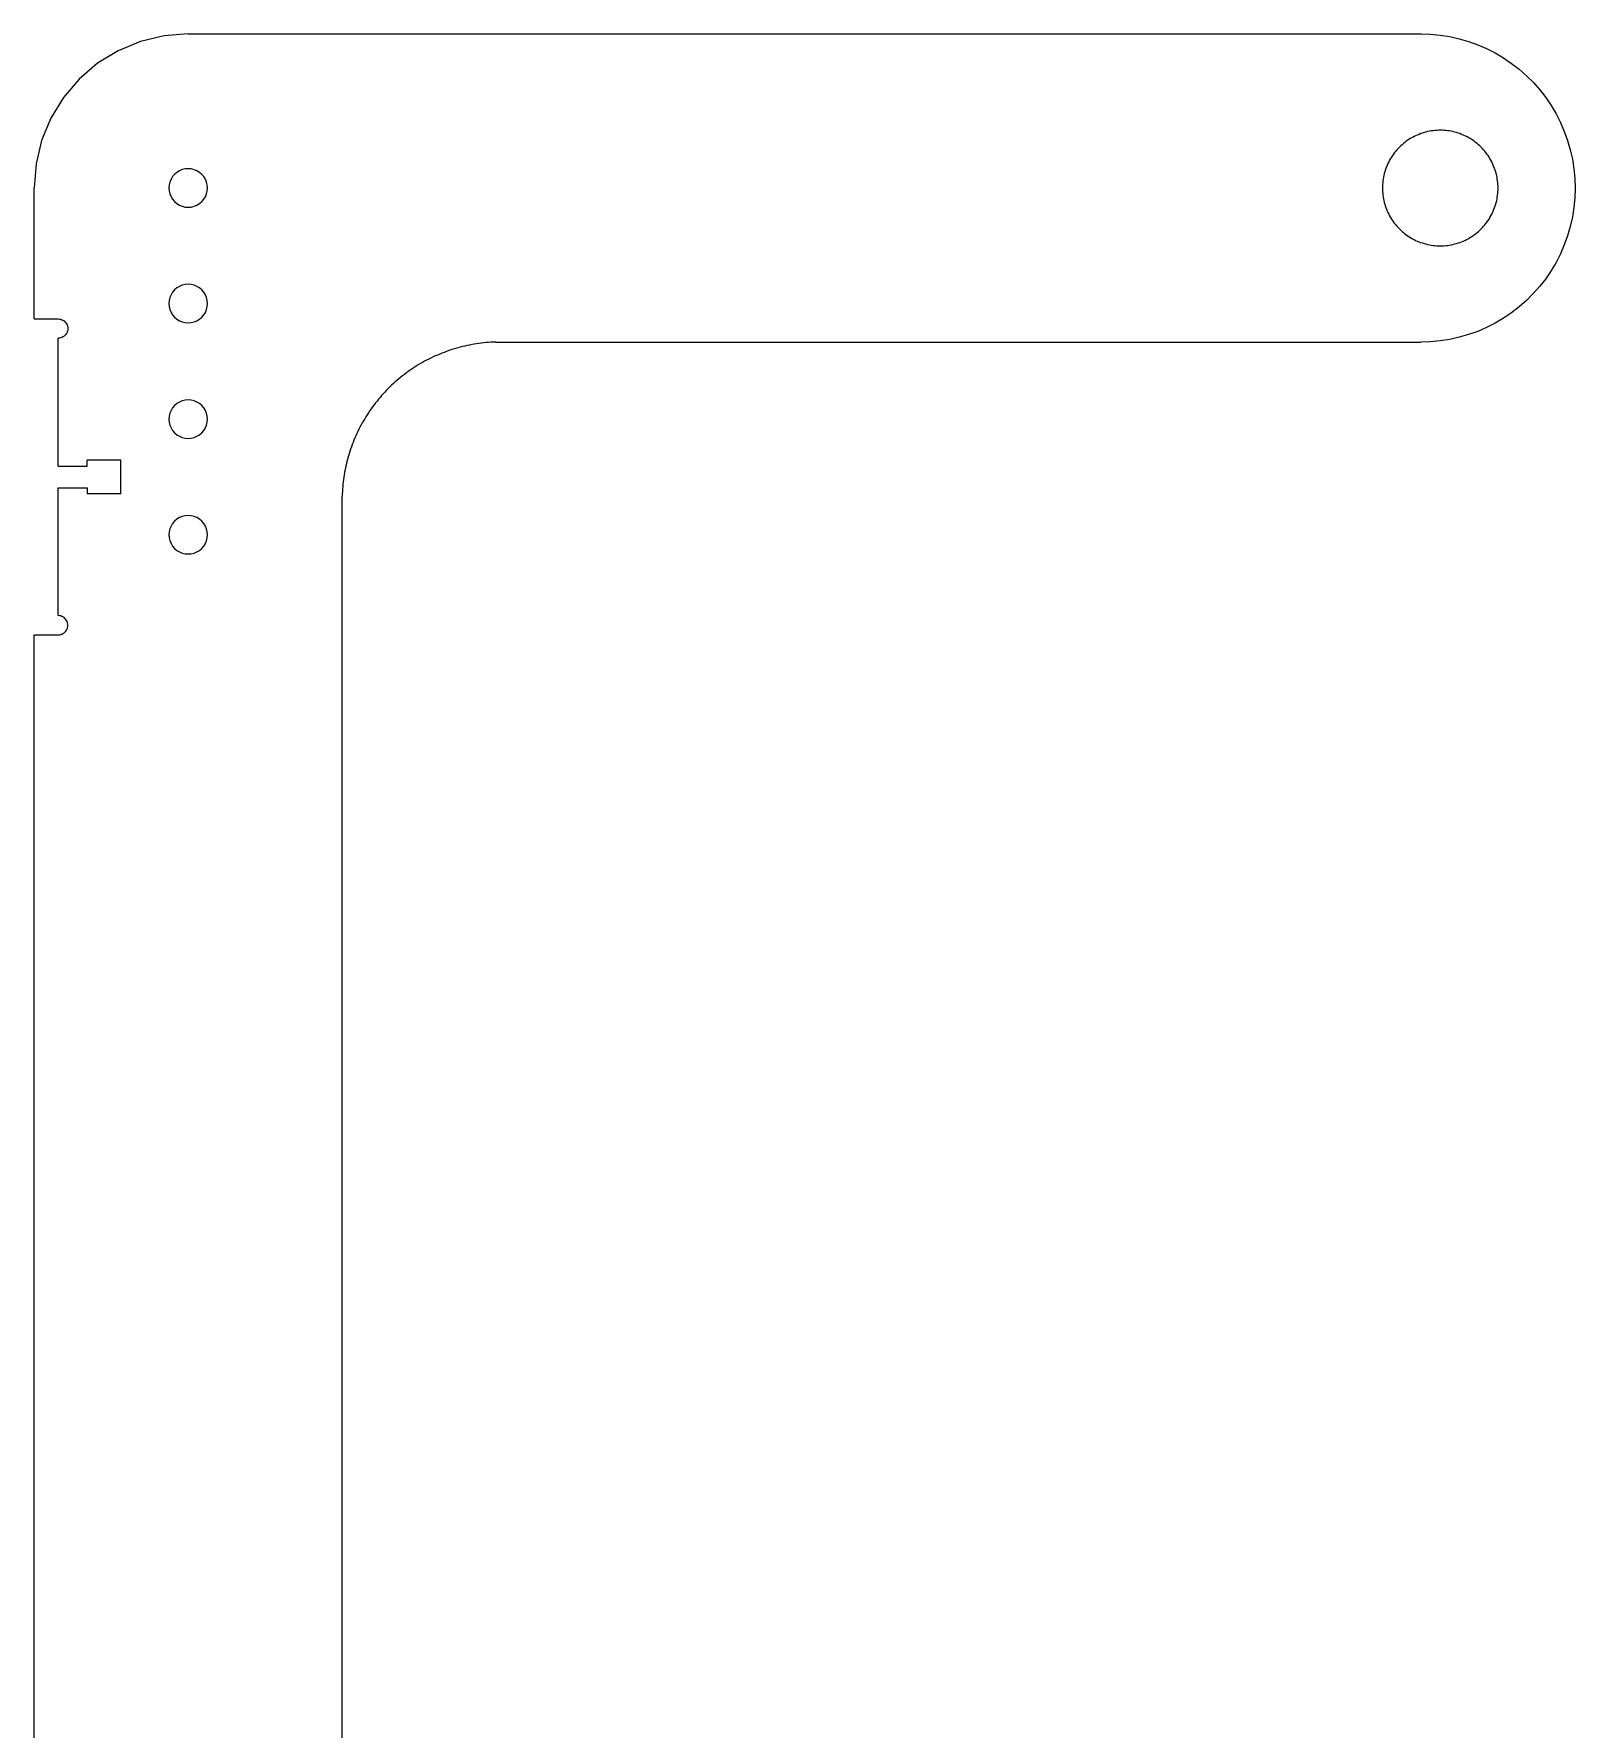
# Model space of a CAD drawing. Extents: x -89 to 89, y -45 to 45.
# Drawn here: x -63.78 to -43.78, y 22.81 to 44.81 of the extents above; entities that cross this region are included whole.
import ezdxf

# ---------------------------------------------------------------- set-up
doc = ezdxf.new("R2010")
doc.units = 0
doc.header["$MEASUREMENT"] = 0
doc.layers.get('0').update_dxf_attribs({"linetype": 'CONTINUOUS'})

msp = doc.modelspace()

# ---------------------------------------------------------------- linework, layer by layer
for p, q in [((-62.398, 44.714), (-62.688, 44.594)), ((-62.093, 44.787), (-62.398, 44.714)), ((-61.78, 44.812), (-62.093, 44.787)), ((-61.78, 44.812), (-45.78, 44.811)), ((-45.78, 44.811), (-45.655, 44.807)), ((-45.655, 44.807), (-45.53, 44.795)), ((-45.53, 44.795), (-45.405, 44.776)), ((-45.405, 44.776), (-45.283, 44.748)), ((-45.283, 44.748), (-45.162, 44.713)), ((-45.162, 44.713), (-45.044, 44.671)), ((-45.044, 44.671), (-44.929, 44.621)), ((-62.688, 44.594), (-62.956, 44.43)), ((-44.929, 44.621), (-44.817, 44.564)), ((-44.817, 44.564), (-44.709, 44.5)), ((-44.709, 44.5), (-44.605, 44.429)), ((-63.195, 44.226), (-63.398, 43.987)), ((-62.956, 44.43), (-63.195, 44.226)), ((-44.605, 44.429), (-44.505, 44.352)), ((-44.505, 44.352), (-44.411, 44.269)), ((-44.411, 44.269), (-44.322, 44.18)), ((-44.322, 44.18), (-44.239, 44.086)), ((-44.239, 44.086), (-44.162, 43.987)), ((-63.398, 43.987), (-63.562, 43.72)), ((-44.162, 43.987), (-44.092, 43.883)), ((-44.092, 43.883), (-44.028, 43.775)), ((-63.562, 43.72), (-63.683, 43.43)), ((-45.53, 43.561), (-45.554, 43.561)), ((-45.507, 43.561), (-45.53, 43.561)), ((-44.028, 43.775), (-43.971, 43.663)), ((-43.971, 43.663), (-43.921, 43.547)), ((-63.683, 43.43), (-63.756, 43.125)), ((-46.061, 43.341), (-46.077, 43.325)), ((-46.044, 43.358), (-46.061, 43.341)), ((-46.026, 43.374), (-46.044, 43.358)), ((-46.008, 43.389), (-46.026, 43.374)), ((-45.99, 43.404), (-46.008, 43.389)), ((-45.971, 43.418), (-45.99, 43.404)), ((-45.952, 43.431), (-45.971, 43.418)), ((-45.932, 43.444), (-45.952, 43.431)), ((-45.912, 43.457), (-45.932, 43.444)), ((-45.892, 43.468), (-45.912, 43.457)), ((-45.871, 43.479), (-45.892, 43.468)), ((-45.85, 43.49), (-45.871, 43.479)), ((-45.828, 43.499), (-45.85, 43.49)), ((-45.806, 43.508), (-45.828, 43.499)), ((-45.784, 43.517), (-45.806, 43.508)), ((-45.762, 43.524), (-45.784, 43.517)), ((-45.74, 43.531), (-45.762, 43.524)), ((-45.717, 43.538), (-45.74, 43.531)), ((-45.694, 43.543), (-45.717, 43.538)), ((-45.671, 43.548), (-45.694, 43.543)), ((-45.648, 43.552), (-45.671, 43.548)), ((-45.624, 43.555), (-45.648, 43.552)), ((-45.601, 43.558), (-45.624, 43.555)), ((-45.577, 43.56), (-45.601, 43.558)), ((-45.554, 43.561), (-45.577, 43.56)), ((-45.483, 43.56), (-45.507, 43.561)), ((-45.46, 43.558), (-45.483, 43.56)), ((-45.436, 43.555), (-45.46, 43.558)), ((-45.413, 43.552), (-45.436, 43.555)), ((-45.39, 43.548), (-45.413, 43.552)), ((-45.367, 43.543), (-45.39, 43.548)), ((-45.344, 43.538), (-45.367, 43.543)), ((-45.321, 43.531), (-45.344, 43.538)), ((-45.299, 43.524), (-45.321, 43.531)), ((-45.276, 43.517), (-45.299, 43.524)), ((-45.254, 43.508), (-45.276, 43.517)), ((-45.232, 43.499), (-45.254, 43.508)), ((-45.211, 43.49), (-45.232, 43.499)), ((-45.19, 43.479), (-45.211, 43.49)), ((-45.169, 43.468), (-45.19, 43.479)), ((-45.149, 43.457), (-45.169, 43.468)), ((-45.128, 43.444), (-45.149, 43.457)), ((-45.109, 43.431), (-45.128, 43.444)), ((-45.09, 43.418), (-45.109, 43.431)), ((-45.071, 43.404), (-45.09, 43.418)), ((-45.052, 43.389), (-45.071, 43.404)), ((-45.034, 43.374), (-45.052, 43.389)), ((-45.017, 43.358), (-45.034, 43.374)), ((-45, 43.341), (-45.017, 43.358)), ((-44.984, 43.324), (-45, 43.341)), ((-43.921, 43.547), (-43.878, 43.429)), ((-43.878, 43.429), (-43.843, 43.308)), ((-63.756, 43.125), (-63.78, 42.812)), ((-46.209, 43.13), (-46.219, 43.109)), ((-46.199, 43.152), (-46.209, 43.13)), ((-46.188, 43.172), (-46.199, 43.152)), ((-46.176, 43.193), (-46.188, 43.172)), ((-46.164, 43.213), (-46.176, 43.193)), ((-46.151, 43.233), (-46.164, 43.213)), ((-46.137, 43.252), (-46.151, 43.233)), ((-46.123, 43.271), (-46.137, 43.252)), ((-46.108, 43.289), (-46.123, 43.271)), ((-46.093, 43.307), (-46.108, 43.289)), ((-46.077, 43.325), (-46.093, 43.307)), ((-44.968, 43.307), (-44.984, 43.324)), ((-44.952, 43.289), (-44.968, 43.307)), ((-44.938, 43.271), (-44.952, 43.289)), ((-44.924, 43.252), (-44.938, 43.271)), ((-44.91, 43.233), (-44.924, 43.252)), ((-44.897, 43.213), (-44.91, 43.233)), ((-44.885, 43.193), (-44.897, 43.213)), ((-44.873, 43.172), (-44.885, 43.193)), ((-44.862, 43.152), (-44.873, 43.172)), ((-44.852, 43.13), (-44.862, 43.152)), ((-44.842, 43.109), (-44.852, 43.13)), ((-43.843, 43.308), (-43.816, 43.186)), ((-43.816, 43.186), (-43.796, 43.062)), ((-62.003, 42.925), (-62.018, 42.889)), ((-61.983, 42.959), (-62.003, 42.925)), ((-61.957, 42.989), (-61.983, 42.959)), ((-61.927, 43.014), (-61.957, 42.989)), ((-61.894, 43.034), (-61.927, 43.014)), ((-61.858, 43.05), (-61.894, 43.034)), ((-61.82, 43.059), (-61.858, 43.05)), ((-61.78, 43.062), (-61.82, 43.059)), ((-61.741, 43.059), (-61.78, 43.062)), ((-61.703, 43.049), (-61.741, 43.059)), ((-61.667, 43.034), (-61.703, 43.049)), ((-61.633, 43.014), (-61.667, 43.034)), ((-61.604, 42.989), (-61.633, 43.014)), ((-61.578, 42.959), (-61.604, 42.989)), ((-61.558, 42.925), (-61.578, 42.959)), ((-61.543, 42.889), (-61.558, 42.925)), ((-46.274, 42.905), (-46.277, 42.882)), ((-46.271, 42.928), (-46.274, 42.905)), ((-46.267, 42.952), (-46.271, 42.928)), ((-46.262, 42.975), (-46.267, 42.952)), ((-46.257, 42.998), (-46.262, 42.975)), ((-46.251, 43.02), (-46.257, 42.998)), ((-46.244, 43.043), (-46.251, 43.02)), ((-46.236, 43.065), (-46.244, 43.043)), ((-46.228, 43.087), (-46.236, 43.065)), ((-46.219, 43.109), (-46.228, 43.087)), ((-44.833, 43.087), (-44.842, 43.109)), ((-44.825, 43.065), (-44.833, 43.087)), ((-44.817, 43.043), (-44.825, 43.065)), ((-44.81, 43.02), (-44.817, 43.043)), ((-44.804, 42.998), (-44.81, 43.02)), ((-44.798, 42.975), (-44.804, 42.998)), ((-44.794, 42.952), (-44.798, 42.975)), ((-44.79, 42.928), (-44.794, 42.952)), ((-44.786, 42.905), (-44.79, 42.928)), ((-44.784, 42.882), (-44.786, 42.905)), ((-43.796, 43.062), (-43.784, 42.937)), ((-43.784, 42.937), (-43.78, 42.811)), ((-63.781, 41.112), (-63.78, 42.812)), ((-62.027, 42.851), (-62.03, 42.812)), ((-62.03, 42.812), (-62.027, 42.773)), ((-62.018, 42.889), (-62.027, 42.851)), ((-62.027, 42.773), (-62.018, 42.735)), ((-62.018, 42.735), (-62.003, 42.698)), ((-62.003, 42.698), (-61.983, 42.665)), ((-61.578, 42.665), (-61.558, 42.698)), ((-61.558, 42.698), (-61.543, 42.734)), ((-61.534, 42.851), (-61.543, 42.889)), ((-61.543, 42.734), (-61.534, 42.773)), ((-61.53, 42.812), (-61.534, 42.851)), ((-61.534, 42.773), (-61.53, 42.812)), ((-46.279, 42.858), (-46.28, 42.835)), ((-46.28, 42.835), (-46.28, 42.811)), ((-46.28, 42.811), (-46.28, 42.788)), ((-46.28, 42.788), (-46.279, 42.764)), ((-46.277, 42.882), (-46.279, 42.858)), ((-46.279, 42.764), (-46.277, 42.741)), ((-46.277, 42.741), (-46.274, 42.717)), ((-46.274, 42.717), (-46.271, 42.694)), ((-46.271, 42.694), (-46.267, 42.671)), ((-44.794, 42.67), (-44.79, 42.694)), ((-44.79, 42.694), (-44.786, 42.717)), ((-44.786, 42.717), (-44.784, 42.74)), ((-44.782, 42.858), (-44.784, 42.882)), ((-44.784, 42.74), (-44.782, 42.764)), ((-44.781, 42.835), (-44.782, 42.858)), ((-44.782, 42.764), (-44.781, 42.787)), ((-44.78, 42.811), (-44.781, 42.835)), ((-44.781, 42.787), (-44.78, 42.811)), ((-43.784, 42.685), (-43.796, 42.56)), ((-43.78, 42.811), (-43.784, 42.685)), ((-61.983, 42.665), (-61.957, 42.635)), ((-61.957, 42.635), (-61.927, 42.609)), ((-61.927, 42.609), (-61.894, 42.589)), ((-61.894, 42.589), (-61.858, 42.574)), ((-61.858, 42.574), (-61.82, 42.565)), ((-61.82, 42.565), (-61.78, 42.562)), ((-61.78, 42.562), (-61.741, 42.565)), ((-61.741, 42.565), (-61.703, 42.574)), ((-61.703, 42.574), (-61.667, 42.589)), ((-61.667, 42.589), (-61.634, 42.609)), ((-61.634, 42.609), (-61.604, 42.635)), ((-61.604, 42.635), (-61.578, 42.665)), ((-46.267, 42.671), (-46.262, 42.648)), ((-46.262, 42.648), (-46.257, 42.625)), ((-46.257, 42.625), (-46.251, 42.602)), ((-46.251, 42.602), (-46.244, 42.579)), ((-46.244, 42.579), (-46.236, 42.557)), ((-46.236, 42.557), (-46.228, 42.535)), ((-46.228, 42.535), (-46.219, 42.513)), ((-46.219, 42.513), (-46.209, 42.492)), ((-46.209, 42.492), (-46.199, 42.471)), ((-46.199, 42.471), (-46.188, 42.45)), ((-44.873, 42.45), (-44.862, 42.471)), ((-44.862, 42.471), (-44.852, 42.492)), ((-44.852, 42.492), (-44.842, 42.513)), ((-44.842, 42.513), (-44.833, 42.535)), ((-44.833, 42.535), (-44.825, 42.557)), ((-44.825, 42.557), (-44.817, 42.579)), ((-44.817, 42.579), (-44.81, 42.602)), ((-44.81, 42.602), (-44.804, 42.625)), ((-44.804, 42.625), (-44.798, 42.647)), ((-44.798, 42.647), (-44.794, 42.67)), ((-43.796, 42.56), (-43.816, 42.436)), ((-46.188, 42.45), (-46.176, 42.429)), ((-46.176, 42.429), (-46.164, 42.409)), ((-46.164, 42.409), (-46.151, 42.39)), ((-46.151, 42.39), (-46.137, 42.37)), ((-46.137, 42.37), (-46.123, 42.351)), ((-46.123, 42.351), (-46.108, 42.333)), ((-46.108, 42.333), (-46.093, 42.315)), ((-46.093, 42.315), (-46.077, 42.298)), ((-46.077, 42.298), (-46.061, 42.281)), ((-46.061, 42.281), (-46.044, 42.264)), ((-46.044, 42.264), (-46.026, 42.249)), ((-46.026, 42.249), (-46.009, 42.233)), ((-45.052, 42.233), (-45.034, 42.248)), ((-45.034, 42.248), (-45.017, 42.264)), ((-45.017, 42.264), (-45, 42.281)), ((-45, 42.281), (-44.984, 42.298)), ((-44.984, 42.298), (-44.968, 42.315)), ((-44.968, 42.315), (-44.953, 42.333)), ((-44.953, 42.333), (-44.938, 42.351)), ((-44.938, 42.351), (-44.924, 42.37)), ((-44.924, 42.37), (-44.91, 42.389)), ((-44.91, 42.389), (-44.897, 42.409)), ((-44.897, 42.409), (-44.885, 42.429)), ((-44.885, 42.429), (-44.873, 42.45)), ((-43.843, 42.314), (-43.878, 42.193)), ((-43.816, 42.436), (-43.843, 42.314)), ((-46.009, 42.233), (-45.99, 42.219)), ((-45.99, 42.219), (-45.971, 42.204)), ((-45.971, 42.204), (-45.952, 42.191)), ((-45.952, 42.191), (-45.932, 42.178)), ((-45.932, 42.178), (-45.912, 42.166)), ((-45.912, 42.166), (-45.892, 42.154)), ((-45.892, 42.154), (-45.871, 42.143)), ((-45.871, 42.143), (-45.85, 42.132)), ((-45.85, 42.132), (-45.828, 42.123)), ((-45.828, 42.123), (-45.807, 42.114)), ((-45.807, 42.114), (-45.785, 42.105)), ((-45.785, 42.105), (-45.762, 42.098)), ((-45.762, 42.098), (-45.74, 42.091)), ((-45.74, 42.091), (-45.717, 42.085)), ((-45.717, 42.085), (-45.694, 42.079)), ((-45.694, 42.079), (-45.671, 42.074)), ((-45.671, 42.074), (-45.648, 42.07)), ((-45.648, 42.07), (-45.624, 42.067)), ((-45.624, 42.067), (-45.601, 42.064)), ((-45.601, 42.064), (-45.578, 42.063)), ((-45.578, 42.063), (-45.554, 42.061)), ((-45.554, 42.061), (-45.53, 42.061)), ((-45.53, 42.061), (-45.507, 42.061)), ((-45.507, 42.061), (-45.483, 42.063)), ((-45.483, 42.063), (-45.46, 42.064)), ((-45.46, 42.064), (-45.436, 42.067)), ((-45.436, 42.067), (-45.413, 42.07)), ((-45.413, 42.07), (-45.39, 42.074)), ((-45.39, 42.074), (-45.367, 42.079)), ((-45.367, 42.079), (-45.344, 42.085)), ((-45.344, 42.085), (-45.321, 42.091)), ((-45.321, 42.091), (-45.299, 42.098)), ((-45.299, 42.098), (-45.276, 42.105)), ((-45.276, 42.105), (-45.254, 42.114)), ((-45.254, 42.114), (-45.233, 42.123)), ((-45.233, 42.123), (-45.211, 42.132)), ((-45.211, 42.132), (-45.19, 42.143)), ((-45.19, 42.143), (-45.169, 42.154)), ((-45.169, 42.154), (-45.149, 42.166)), ((-45.149, 42.166), (-45.129, 42.178)), ((-45.129, 42.178), (-45.109, 42.191)), ((-45.109, 42.191), (-45.09, 42.204)), ((-45.09, 42.204), (-45.071, 42.218)), ((-45.071, 42.218), (-45.052, 42.233)), ((-43.921, 42.075), (-43.971, 41.959)), ((-43.878, 42.193), (-43.921, 42.075)), ((-44.028, 41.847), (-44.092, 41.739)), ((-43.971, 41.959), (-44.028, 41.847)), ((-44.162, 41.635), (-44.239, 41.536)), ((-44.092, 41.739), (-44.162, 41.635)), ((-62.018, 41.389), (-62.027, 41.351)), ((-62.003, 41.425), (-62.018, 41.389)), ((-61.983, 41.459), (-62.003, 41.425)), ((-61.957, 41.489), (-61.983, 41.459)), ((-61.928, 41.514), (-61.957, 41.489)), ((-61.894, 41.534), (-61.928, 41.514)), ((-61.858, 41.55), (-61.894, 41.534)), ((-61.82, 41.559), (-61.858, 41.55)), ((-61.781, 41.562), (-61.82, 41.559)), ((-61.741, 41.559), (-61.781, 41.562)), ((-61.703, 41.549), (-61.741, 41.559)), ((-61.667, 41.534), (-61.703, 41.549)), ((-61.634, 41.514), (-61.667, 41.534)), ((-61.604, 41.489), (-61.634, 41.514)), ((-61.578, 41.459), (-61.604, 41.489)), ((-61.558, 41.425), (-61.578, 41.459)), ((-61.543, 41.389), (-61.558, 41.425)), ((-61.534, 41.351), (-61.543, 41.389)), ((-44.323, 41.442), (-44.411, 41.353)), ((-44.239, 41.536), (-44.323, 41.442)), ((-62.027, 41.351), (-62.031, 41.312)), ((-62.031, 41.312), (-62.027, 41.273)), ((-62.027, 41.273), (-62.018, 41.235)), ((-62.018, 41.235), (-62.003, 41.198)), ((-62.003, 41.198), (-61.983, 41.165)), ((-61.983, 41.165), (-61.957, 41.135)), ((-61.604, 41.135), (-61.578, 41.165)), ((-61.578, 41.165), (-61.558, 41.198)), ((-61.558, 41.198), (-61.543, 41.234)), ((-61.543, 41.234), (-61.534, 41.273)), ((-61.531, 41.312), (-61.534, 41.351)), ((-61.534, 41.273), (-61.531, 41.312)), ((-44.605, 41.193), (-44.709, 41.122)), ((-44.506, 41.27), (-44.605, 41.193)), ((-44.411, 41.353), (-44.506, 41.27)), ((-63.781, 41.112), (-63.468, 41.112)), ((-63.468, 41.112), (-63.452, 41.111)), ((-63.452, 41.111), (-63.436, 41.108)), ((-63.436, 41.108), (-63.42, 41.102)), ((-63.42, 41.102), (-63.406, 41.095)), ((-63.406, 41.095), (-63.392, 41.086)), ((-63.392, 41.086), (-63.38, 41.075)), ((-63.38, 41.075), (-63.369, 41.063)), ((-63.369, 41.063), (-63.36, 41.049)), ((-63.36, 40.924), (-63.369, 40.911)), ((-63.36, 41.049), (-63.353, 41.035)), ((-63.353, 40.939), (-63.36, 40.924)), ((-63.353, 41.035), (-63.347, 41.019)), ((-63.347, 40.954), (-63.353, 40.939)), ((-63.347, 41.019), (-63.344, 41.003)), ((-63.344, 40.97), (-63.347, 40.954)), ((-63.344, 41.003), (-63.343, 40.987)), ((-63.343, 40.987), (-63.344, 40.97)), ((-61.957, 41.135), (-61.928, 41.109)), ((-61.928, 41.109), (-61.894, 41.089)), ((-61.894, 41.089), (-61.858, 41.074)), ((-61.858, 41.074), (-61.82, 41.065)), ((-61.82, 41.065), (-61.781, 41.062)), ((-61.781, 41.062), (-61.741, 41.065)), ((-61.741, 41.065), (-61.703, 41.074)), ((-61.703, 41.074), (-61.667, 41.089)), ((-61.667, 41.089), (-61.634, 41.109)), ((-61.634, 41.109), (-61.604, 41.135)), ((-45.044, 40.951), (-45.163, 40.909)), ((-44.929, 41.001), (-45.044, 40.951)), ((-44.817, 41.058), (-44.929, 41.001)), ((-44.709, 41.122), (-44.817, 41.058)), ((-63.452, 40.863), (-63.468, 40.862)), ((-63.468, 39.202), (-63.468, 40.862)), ((-63.436, 40.866), (-63.452, 40.863)), ((-63.42, 40.871), (-63.436, 40.866)), ((-63.406, 40.879), (-63.42, 40.871)), ((-63.392, 40.888), (-63.406, 40.879)), ((-63.38, 40.898), (-63.392, 40.888)), ((-63.369, 40.911), (-63.38, 40.898)), ((-58.371, 40.711), (-58.4, 40.701)), ((-58.341, 40.72), (-58.371, 40.711)), ((-58.311, 40.729), (-58.341, 40.72)), ((-58.281, 40.738), (-58.311, 40.729)), ((-58.251, 40.746), (-58.281, 40.738)), ((-58.221, 40.753), (-58.251, 40.746)), ((-58.191, 40.761), (-58.221, 40.753)), ((-58.161, 40.767), (-58.191, 40.761)), ((-58.13, 40.774), (-58.161, 40.767)), ((-58.1, 40.779), (-58.13, 40.774)), ((-58.069, 40.785), (-58.1, 40.779)), ((-58.038, 40.79), (-58.069, 40.785)), ((-58.007, 40.794), (-58.038, 40.79)), ((-57.976, 40.798), (-58.007, 40.794)), ((-57.946, 40.802), (-57.976, 40.798)), ((-57.915, 40.805), (-57.946, 40.802)), ((-57.884, 40.807), (-57.915, 40.805)), ((-57.852, 40.809), (-57.884, 40.807)), ((-57.821, 40.811), (-57.852, 40.809)), ((-57.79, 40.812), (-57.821, 40.811)), ((-57.79, 40.812), (-45.781, 40.811)), ((-45.655, 40.815), (-45.781, 40.811)), ((-45.53, 40.827), (-45.655, 40.815)), ((-45.406, 40.846), (-45.53, 40.827)), ((-45.283, 40.874), (-45.406, 40.846)), ((-45.163, 40.909), (-45.283, 40.874)), ((-58.847, 40.483), (-58.873, 40.466)), ((-58.821, 40.5), (-58.847, 40.483)), ((-58.794, 40.516), (-58.821, 40.5)), ((-58.767, 40.532), (-58.794, 40.516)), ((-58.74, 40.547), (-58.767, 40.532)), ((-58.713, 40.563), (-58.74, 40.547)), ((-58.686, 40.577), (-58.713, 40.563)), ((-58.658, 40.591), (-58.686, 40.577)), ((-58.63, 40.605), (-58.658, 40.591)), ((-58.602, 40.619), (-58.63, 40.605)), ((-58.574, 40.632), (-58.602, 40.619)), ((-58.545, 40.644), (-58.574, 40.632)), ((-58.517, 40.656), (-58.545, 40.644)), ((-58.488, 40.668), (-58.517, 40.656)), ((-58.459, 40.679), (-58.488, 40.668)), ((-58.43, 40.69), (-58.459, 40.679)), ((-58.4, 40.701), (-58.43, 40.69)), ((-59.117, 40.274), (-59.14, 40.252)), ((-59.094, 40.295), (-59.117, 40.274)), ((-59.071, 40.315), (-59.094, 40.295)), ((-59.047, 40.335), (-59.071, 40.315)), ((-59.023, 40.355), (-59.047, 40.335)), ((-58.999, 40.374), (-59.023, 40.355)), ((-58.974, 40.393), (-58.999, 40.374)), ((-58.949, 40.412), (-58.974, 40.393)), ((-58.924, 40.43), (-58.949, 40.412)), ((-58.899, 40.448), (-58.924, 40.43)), ((-58.873, 40.466), (-58.899, 40.448)), ((-61.858, 40.05), (-61.894, 40.034)), ((-61.82, 40.059), (-61.858, 40.05)), ((-61.781, 40.062), (-61.82, 40.059)), ((-61.742, 40.059), (-61.781, 40.062)), ((-61.703, 40.049), (-61.742, 40.059)), ((-61.667, 40.034), (-61.703, 40.049)), ((-59.33, 40.047), (-59.349, 40.022)), ((-59.31, 40.071), (-59.33, 40.047)), ((-59.29, 40.095), (-59.31, 40.071)), ((-59.27, 40.118), (-59.29, 40.095)), ((-59.249, 40.141), (-59.27, 40.118)), ((-59.228, 40.164), (-59.249, 40.141)), ((-59.206, 40.187), (-59.228, 40.164)), ((-59.185, 40.209), (-59.206, 40.187)), ((-59.163, 40.231), (-59.185, 40.209)), ((-59.14, 40.252), (-59.163, 40.231)), ((-62.028, 39.851), (-62.031, 39.812)), ((-62.018, 39.889), (-62.028, 39.851)), ((-62.003, 39.925), (-62.018, 39.889)), ((-61.983, 39.959), (-62.003, 39.925)), ((-61.957, 39.989), (-61.983, 39.959)), ((-61.928, 40.014), (-61.957, 39.989)), ((-61.894, 40.034), (-61.928, 40.014)), ((-61.634, 40.014), (-61.667, 40.034)), ((-61.604, 39.989), (-61.634, 40.014)), ((-61.578, 39.959), (-61.604, 39.989)), ((-61.558, 39.925), (-61.578, 39.959)), ((-61.543, 39.889), (-61.558, 39.925)), ((-61.534, 39.851), (-61.543, 39.889)), ((-61.531, 39.812), (-61.534, 39.851)), ((-59.474, 39.844), (-59.49, 39.817)), ((-59.457, 39.87), (-59.474, 39.844)), ((-59.44, 39.896), (-59.457, 39.87)), ((-59.423, 39.922), (-59.44, 39.896)), ((-59.405, 39.947), (-59.423, 39.922)), ((-59.387, 39.973), (-59.405, 39.947)), ((-59.368, 39.998), (-59.387, 39.973)), ((-59.349, 40.022), (-59.368, 39.998)), ((-62.031, 39.812), (-62.028, 39.773)), ((-62.028, 39.773), (-62.018, 39.735)), ((-62.018, 39.735), (-62.003, 39.698)), ((-62.003, 39.698), (-61.983, 39.665)), ((-61.983, 39.665), (-61.957, 39.635)), ((-61.957, 39.635), (-61.928, 39.609)), ((-61.928, 39.609), (-61.894, 39.589)), ((-61.667, 39.589), (-61.634, 39.609)), ((-61.634, 39.609), (-61.604, 39.635)), ((-61.604, 39.635), (-61.578, 39.665)), ((-61.578, 39.665), (-61.558, 39.698)), ((-61.558, 39.698), (-61.543, 39.734)), ((-61.543, 39.734), (-61.534, 39.773)), ((-61.534, 39.773), (-61.531, 39.812)), ((-59.592, 39.625), (-59.605, 39.596)), ((-59.579, 39.653), (-59.592, 39.625)), ((-59.565, 39.681), (-59.579, 39.653)), ((-59.551, 39.709), (-59.565, 39.681)), ((-59.536, 39.736), (-59.551, 39.709)), ((-59.521, 39.763), (-59.536, 39.736)), ((-59.506, 39.79), (-59.521, 39.763)), ((-59.49, 39.817), (-59.506, 39.79)), ((-61.894, 39.589), (-61.858, 39.574)), ((-61.858, 39.574), (-61.82, 39.565)), ((-61.82, 39.565), (-61.781, 39.562)), ((-61.781, 39.562), (-61.742, 39.565)), ((-61.742, 39.565), (-61.703, 39.574)), ((-61.703, 39.574), (-61.667, 39.589)), ((-59.683, 39.393), (-59.692, 39.363)), ((-59.673, 39.423), (-59.683, 39.393)), ((-59.663, 39.452), (-59.673, 39.423)), ((-59.652, 39.481), (-59.663, 39.452)), ((-59.641, 39.51), (-59.652, 39.481)), ((-59.629, 39.539), (-59.641, 39.51)), ((-59.617, 39.568), (-59.629, 39.539)), ((-59.605, 39.596), (-59.617, 39.568)), ((-63.468, 39.202), (-63.093, 39.202)), ((-63.093, 39.202), (-63.093, 39.281)), ((-62.656, 39.28), (-63.093, 39.281)), ((-62.656, 38.843), (-62.656, 39.28)), ((-59.739, 39.183), (-59.745, 39.152)), ((-59.732, 39.213), (-59.739, 39.183)), ((-59.725, 39.243), (-59.732, 39.213)), ((-59.718, 39.274), (-59.725, 39.243)), ((-59.71, 39.304), (-59.718, 39.274)), ((-59.701, 39.334), (-59.71, 39.304)), ((-59.692, 39.363), (-59.701, 39.334)), ((-59.772, 38.967), (-59.775, 38.936)), ((-59.769, 38.998), (-59.772, 38.967)), ((-59.765, 39.029), (-59.769, 38.998)), ((-59.761, 39.06), (-59.765, 39.029)), ((-59.756, 39.091), (-59.761, 39.06)), ((-59.751, 39.122), (-59.756, 39.091)), ((-59.745, 39.152), (-59.751, 39.122)), ((-63.468, 38.921), (-63.093, 38.921)), ((-63.468, 37.262), (-63.468, 38.921)), ((-63.093, 38.921), (-63.093, 38.843)), ((-62.656, 38.843), (-63.093, 38.843)), ((-59.784, 6.812), (-59.782, 38.812)), ((-59.781, 38.843), (-59.782, 38.812)), ((-59.779, 38.874), (-59.781, 38.843)), ((-59.777, 38.905), (-59.779, 38.874)), ((-59.775, 38.936), (-59.777, 38.905)), ((-61.928, 38.514), (-61.958, 38.489)), ((-61.894, 38.534), (-61.928, 38.514)), ((-61.858, 38.55), (-61.894, 38.534)), ((-61.82, 38.559), (-61.858, 38.55)), ((-61.781, 38.562), (-61.82, 38.559)), ((-61.742, 38.559), (-61.781, 38.562)), ((-61.704, 38.549), (-61.742, 38.559)), ((-61.667, 38.534), (-61.704, 38.549)), ((-61.634, 38.514), (-61.667, 38.534)), ((-61.604, 38.489), (-61.634, 38.514)), ((-62.028, 38.351), (-62.031, 38.312)), ((-62.031, 38.312), (-62.028, 38.273)), ((-62.019, 38.389), (-62.028, 38.351)), ((-62.004, 38.425), (-62.019, 38.389)), ((-61.983, 38.459), (-62.004, 38.425)), ((-61.958, 38.489), (-61.983, 38.459)), ((-61.579, 38.459), (-61.604, 38.489)), ((-61.558, 38.425), (-61.579, 38.459)), ((-61.543, 38.389), (-61.558, 38.425)), ((-61.534, 38.351), (-61.543, 38.389)), ((-61.531, 38.312), (-61.534, 38.351)), ((-61.534, 38.273), (-61.531, 38.312)), ((-62.028, 38.273), (-62.019, 38.235)), ((-62.019, 38.235), (-62.004, 38.198)), ((-62.004, 38.198), (-61.983, 38.165)), ((-61.983, 38.165), (-61.958, 38.135)), ((-61.958, 38.135), (-61.928, 38.109)), ((-61.928, 38.109), (-61.894, 38.089)), ((-61.894, 38.089), (-61.858, 38.074)), ((-61.858, 38.074), (-61.82, 38.065)), ((-61.82, 38.065), (-61.781, 38.062)), ((-61.781, 38.062), (-61.742, 38.065)), ((-61.742, 38.065), (-61.704, 38.074)), ((-61.704, 38.074), (-61.667, 38.089)), ((-61.667, 38.089), (-61.634, 38.109)), ((-61.634, 38.109), (-61.604, 38.135)), ((-61.604, 38.135), (-61.579, 38.165)), ((-61.579, 38.165), (-61.558, 38.198)), ((-61.558, 38.198), (-61.543, 38.234)), ((-61.543, 38.234), (-61.534, 38.273)), ((-63.452, 37.261), (-63.468, 37.262)), ((-63.436, 37.258), (-63.452, 37.261)), ((-63.421, 37.252), (-63.436, 37.258)), ((-63.406, 37.245), (-63.421, 37.252)), ((-63.392, 37.236), (-63.406, 37.245)), ((-63.38, 37.225), (-63.392, 37.236)), ((-63.369, 37.213), (-63.38, 37.225)), ((-63.36, 37.199), (-63.369, 37.213)), ((-63.353, 37.185), (-63.36, 37.199)), ((-63.348, 37.169), (-63.353, 37.185)), ((-63.783, 5.36), (-63.781, 37.012)), ((-63.781, 37.012), (-63.468, 37.012)), ((-63.468, 37.012), (-63.452, 37.013)), ((-63.452, 37.013), (-63.436, 37.016)), ((-63.436, 37.016), (-63.421, 37.021)), ((-63.421, 37.021), (-63.406, 37.029)), ((-63.406, 37.029), (-63.392, 37.038)), ((-63.392, 37.038), (-63.38, 37.048)), ((-63.38, 37.048), (-63.369, 37.061)), ((-63.369, 37.061), (-63.36, 37.074)), ((-63.36, 37.074), (-63.353, 37.089)), ((-63.353, 37.089), (-63.348, 37.104)), ((-63.344, 37.153), (-63.348, 37.169)), ((-63.348, 37.104), (-63.344, 37.12)), ((-63.343, 37.137), (-63.344, 37.153)), ((-63.344, 37.12), (-63.343, 37.137))]:
    msp.add_line(p, q)

doc.saveas('drawing.dxf')
